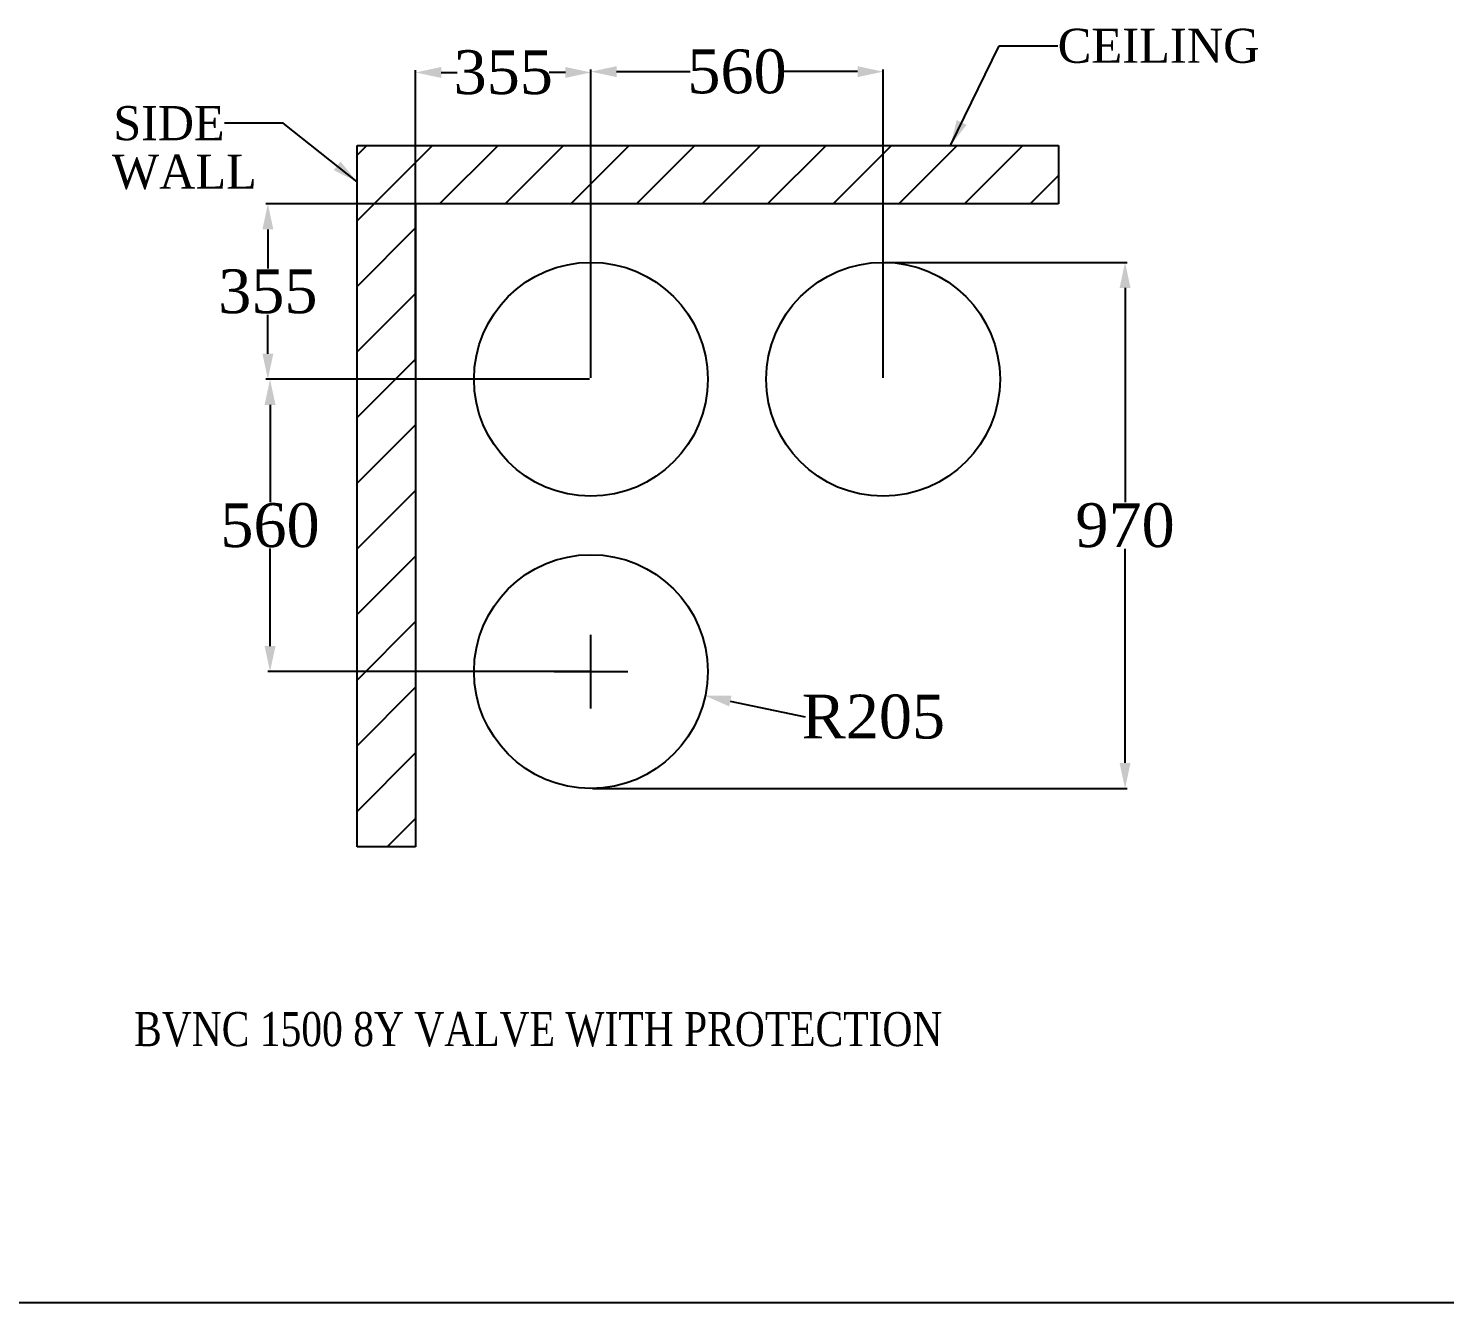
# Model space of a CAD drawing. Header units: millimetres. Extents: x 324 to 7054, y -67 to 2159.
# Drawn here: x 1293 to 2263, y -67 to 805 of the extents above; entities that cross this region are included whole.
import ezdxf
from ezdxf.enums import TextEntityAlignment as Align

# ---------------------------------------------------------------- set-up
doc = ezdxf.new("R2010")
doc.units = ezdxf.units.MM
doc.header["$LTSCALE"] = 153.67
doc.header["$PDMODE"] = 3
doc.header["$PDSIZE"] = 8
doc.layers.get('0').update_dxf_attribs({"linetype": 'CONTINUOUS'})
doc.layers.get('Defpoints').update_dxf_attribs({"linetype": 'CONTINUOUS'})
doc.styles.get("Standard").update_dxf_attribs({"font": 'times.ttf'})
doc.dimstyles.get("Standard").update_dxf_attribs({"dimtxt": 17.5, "dimasz": 17.5, "dimexe": 1.5, "dimexo": 1, "dimtad": 1, "dimdsep": 46, "dimtxsty": 'Standard', "dimblk": '_FILLED', "dimblk1": '_FILLED', "dimblk2": '_FILLED', "dimcen": 0.09, "dimazin": 2, "dimtol": 1, "dimtp": 0.01, "dimtm": 0.01, "dimtfac": 1, "dimtofl": 0, "dimtmove": 0, "dimatfit": 3, "dimldrblk": '_FILLED', "dimfxl": 1, "dimtolj": 1, "dimarcsym": 0})

# ---------------------------------------------------------------- blocks, each defined once
blk = doc.blocks.new('_FILLED')
at = {"color": 0, "linetype": 'ByBlock'}
blk.add_solid([(0, 0), (-1, 0.214), (-1, -0.214)], dxfattribs=at)
blk = doc.blocks.new('*D246')
at = {"color": 0, "lineweight": -2}
for p, q in [((1677.46, 684.78), (1455.85, 684.78)), ((1457.35, 667.28), (1457.35, 640.66)), ((1457.35, 582.28), (1457.35, 608.89)), ((1677.46, 564.78), (1455.85, 564.78))]:
    blk.add_line(p, q, dxfattribs=at)
at = {"layer": 'Defpoints', "color": 0}
for p in [(1457.35, 684.78), (1678.46, 684.78), (1678.46, 564.78)]:
    blk.add_point(p, dxfattribs=at)
at = {"color": 0, "linetype": 'ByBlock', "lineweight": -2, "xscale": 17.5, "yscale": 17.5, "zscale": 17.5}
for p, rotation in [((1457.35, 684.78), 90), ((1457.35, 564.78), 270)]:
    blk.add_blockref('_FILLED', p, dxfattribs=dict(at, rotation=rotation))
at = {"color": 0, "insert": (1457.35, 624.78), "char_height": 30, "attachment_point": 5}
blk.add_mtext('\\A1;355', dxfattribs=at)
blk = doc.blocks.new('*D247')
at = {"color": 0, "lineweight": -2}
for p, q in [((1676.66, 564.78), (1457.33, 564.78)), ((1458.83, 547.28), (1458.83, 480.66)), ((1458.83, 382.28), (1458.83, 448.89)), ((1677.46, 364.78), (1457.33, 364.78))]:
    blk.add_line(p, q, dxfattribs=at)
at = {"layer": 'Defpoints', "color": 0}
for p in [(1677.66, 564.78), (1458.83, 364.78), (1678.46, 364.78)]:
    blk.add_point(p, dxfattribs=at)
at = {"color": 0, "linetype": 'ByBlock', "lineweight": -2, "xscale": 17.5, "yscale": 17.5, "zscale": 17.5}
for p, rotation in [((1458.83, 564.78), 90), ((1458.83, 364.78), 270)]:
    blk.add_blockref('_FILLED', p, dxfattribs=dict(at, rotation=rotation))
at = {"color": 0, "insert": (1458.83, 464.78), "char_height": 30, "attachment_point": 5}
blk.add_mtext('\\A1;560', dxfattribs=at)
blk = doc.blocks.new('*D248')
at = {"color": 0, "lineweight": -2}
for p, q in [((1678.46, 565.78), (1678.46, 776.75)), ((1878.46, 565.78), (1878.46, 776.75)), ((1695.96, 775.25), (1746.46, 775.25)), ((1860.96, 775.25), (1810.46, 775.25))]:
    blk.add_line(p, q, dxfattribs=at)
at = {"layer": 'Defpoints', "color": 0}
for p in [(1878.46, 775.25), (1678.46, 564.78), (1878.46, 564.78)]:
    blk.add_point(p, dxfattribs=at)
at = {"color": 0, "linetype": 'ByBlock', "lineweight": -2, "xscale": 17.5, "yscale": 17.5, "zscale": 17.5, "rotation": 180}
blk.add_blockref('_FILLED', (1678.46, 775.25), dxfattribs=at)
at = {"color": 0, "linetype": 'ByBlock', "lineweight": -2, "xscale": 17.5, "yscale": 17.5, "zscale": 17.5}
blk.add_blockref('_FILLED', (1878.46, 775.25), dxfattribs=at)
at = {"color": 0, "insert": (1778.46, 775.25), "char_height": 30, "attachment_point": 5}
blk.add_mtext('\\A1;560', dxfattribs=at)
blk = doc.blocks.new('*D249')
at = {"color": 0}
for p, q in [((1678.46, 339.63), (1678.46, 389.92)), ((1653.31, 364.78), (1703.61, 364.78))]:
    blk.add_line(p, q, dxfattribs=at)
at = {"color": 0, "lineweight": -2}
blk.add_line((1773.85, 344.62), (1825, 333.81), dxfattribs=at)
at = {"layer": 'Defpoints', "color": 0}
for p in [(1678.46, 364.78), (1756.73, 348.23)]:
    blk.add_point(p, dxfattribs=at)
at = {"color": 0, "linetype": 'ByBlock', "lineweight": -2, "xscale": 17.5, "yscale": 17.5, "zscale": 17.5, "rotation": 168.0668233515076}
blk.add_blockref('_FILLED', (1756.73, 348.23), dxfattribs=at)
at = {"color": 0, "insert": (1871.78, 333.81), "char_height": 30, "attachment_point": 5}
blk.add_mtext('\\A1;R205', dxfattribs=at)
blk = doc.blocks.new('*D250')
at = {"color": 0, "lineweight": -2}
for p, q in [((1558.46, 576.48), (1558.46, 776.21)), ((1678.46, 565.78), (1678.46, 776.21)), ((1575.96, 774.71), (1586.97, 774.71)), ((1660.96, 774.71), (1649.95, 774.71))]:
    blk.add_line(p, q, dxfattribs=at)
at = {"layer": 'Defpoints', "color": 0}
for p in [(1558.46, 774.71), (1558.46, 575.48), (1678.46, 564.78)]:
    blk.add_point(p, dxfattribs=at)
at = {"color": 0, "linetype": 'ByBlock', "lineweight": -2, "xscale": 17.5, "yscale": 17.5, "zscale": 17.5, "rotation": 180}
blk.add_blockref('_FILLED', (1558.46, 774.71), dxfattribs=at)
at = {"color": 0, "linetype": 'ByBlock', "lineweight": -2, "xscale": 17.5, "yscale": 17.5, "zscale": 17.5}
blk.add_blockref('_FILLED', (1678.46, 774.71), dxfattribs=at)
at = {"color": 0, "insert": (1618.46, 774.71), "char_height": 30, "attachment_point": 5}
blk.add_mtext('\\A1;355', dxfattribs=at)
blk = doc.blocks.new('*D251')
at = {"color": 0, "lineweight": -2}
for p, q in [((1879.46, 644.78), (2045.53, 644.78)), ((2044.03, 627.28), (2044.03, 480.7)), ((2044.03, 302.28), (2044.03, 448.85)), ((1679.46, 284.78), (2045.53, 284.78))]:
    blk.add_line(p, q, dxfattribs=at)
at = {"layer": 'Defpoints', "color": 0}
for p in [(1878.46, 644.78), (2044.03, 644.78), (1678.46, 284.78)]:
    blk.add_point(p, dxfattribs=at)
at = {"color": 0, "linetype": 'ByBlock', "lineweight": -2, "xscale": 17.5, "yscale": 17.5, "zscale": 17.5}
for p, rotation in [((2044.03, 644.78), 90), ((2044.03, 284.78), 270)]:
    blk.add_blockref('_FILLED', p, dxfattribs=dict(at, rotation=rotation))
at = {"color": 0, "insert": (2044.03, 464.78), "char_height": 30, "attachment_point": 5}
blk.add_mtext('\\A1;\\A1;970', dxfattribs=at)

msp = doc.modelspace()

# ---------------------------------------------------------------- hatches: boundary and pattern name
h = msp.add_hatch()
h.set_pattern_fill('ANSI31', color=256, scale=10)
h.set_pattern_definition([(45, (639.03, -71.464), (-22.45064, 22.45064), [])])
h.paths.add_polyline_path([(1998.45914, 724.7754), (1998.45914, 684.7754), (1558.45914, 684.7754), (1558.45914, 244.7754), (1518.45914, 244.7754), (1518.45914, 724.7754)])

# ---------------------------------------------------------------- linework, layer by layer
for p, q in [((1518.45914, 244.7754), (1518.45914, 724.7754)), ((1518.45914, 724.7754), (1998.45914, 724.7754)), ((1998.45914, 724.7754), (1998.45914, 684.7754)), ((1998.45914, 684.7754), (1558.45914, 684.7754)), ((1558.45914, 684.7754), (1558.45914, 244.7754)), ((1558.45914, 684.7754), (1558.45914, 564.7754)), ((1558.45914, 244.7754), (1518.45914, 244.7754)), ((324, -67), (7054, -67))]:
    msp.add_line(p, q)
for centre in [(1678.45914, 564.7754), (1878.45914, 564.7754), (1678.45914, 364.7754)]:
    msp.add_circle(centre, 80)

# ---------------------------------------------------------------- texts
at = {"linetype": 'Continuous'}
for s, height, width, p, p2 in [('CEILING', 23.333333, 1.003597, (1997.91607, 781.3013), (2136.19104, 781.3013)), ('SIDE', 23.333333, 0.993758, (1351.61846, 728.37531), (1427.70146, 728.37531)), ('WALL', 23.333333, 0.997429, (1350.54695, 695.14173), (1449.78171, 695.14173)), ('BVNC 1500 8Y VALVE WITH PROTECTION', 23.3333333, 0.824662, (1365.79266, 108.52151), (1919, 108.52151))]:
    msp.add_text(s, height=height, dxfattribs=dict(at, width=width)).set_placement(p, p2, align=Align.FIT)

# ---------------------------------------------------------------- dimensions: what is measured, and where the dimension line sits
for base, p2, text, picture, middle in [((1878.45914, 775.24796), (1878.45914, 564.7754), '560', '*D248', (1778.45914, 775.24796)), ((1558.45914, 774.70578), (1558.45914, 575.47724), '355', '*D250', (1618.45914, 774.70578))]:
    dim = msp.add_linear_dim(base=base, p1=(1678.45914, 564.7754), p2=p2, text=text, dimstyle='Standard', override={"dimtxt": 30, "dimtad": 0, "dimtih": 1, "dimtoh": 1, "dimdec": 4, "dimzin": 0, "dimtxsty": 'Standard', "dimcen": 25.146, "dimadec": 0, "dimazin": 0, "dimtdec": 4, "dimtzin": 0})
    dim.commit()
    dim.dimension.update_dxf_attribs({"geometry": picture, "text_midpoint": middle})
for base, p1, p2, text, picture, middle in [((1457.34915, 684.7754), (1678.45914, 564.7754), (1678.45914, 684.7754), '355', '*D246', (1457.34915, 624.7754)), ((1458.82912, 364.7754), (1677.65914, 564.7754), (1678.45914, 364.7754), '560', '*D247', (1458.82912, 464.7754))]:
    dim = msp.add_linear_dim(base=base, p1=p1, p2=p2, angle=90, text=text, dimstyle='Standard', override={"dimtxt": 30, "dimtad": 0, "dimtih": 1, "dimtoh": 1, "dimdec": 4, "dimzin": 0, "dimtxsty": 'Standard', "dimcen": 25.146, "dimadec": 0, "dimazin": 0, "dimtdec": 4, "dimtzin": 0})
    dim.commit()
    dim.dimension.update_dxf_attribs({"geometry": picture, "text_midpoint": middle, "dimtype": 160})
dim = msp.add_linear_dim(base=(2044.02991, 644.7754), p1=(1678.45914, 284.7754), p2=(1878.45914, 644.7754), angle=90, text='\\A1;970', dimstyle='Standard', override={"dimtxt": 30, "dimtad": 0, "dimtih": 1, "dimtoh": 1, "dimdec": 4, "dimzin": 0, "dimtxsty": 'Standard', "dimcen": 25.146, "dimadec": 0, "dimazin": 0, "dimtdec": 4, "dimtzin": 0})
dim.commit()
dim.dimension.update_dxf_attribs({"geometry": '*D251', "text_midpoint": (2044.02991, 464.7754)})
dim = msp.add_radius_dim(center=(1678.45914, 364.7754), mpoint=(1756.7303, 348.23374), text='R205', dimstyle='Standard', override={"dimtxt": 30, "dimtad": 0, "dimtih": 1, "dimtoh": 1, "dimdec": 4, "dimzin": 0, "dimtxsty": 'Standard', "dimcen": 25.146, "dimadec": 0, "dimazin": 0, "dimtdec": 4, "dimtzin": 0})
dim.commit()
dim.dimension.update_dxf_attribs({"geometry": '*D249', "text_midpoint": (1825.0027, 333.8052), "dimtype": 164})

# ---------------------------------------------------------------- leaders
for points in [[(1924.5171, 724.7754), (1957.91607, 792.96796), (1997.91607, 792.96796)], [(1518.45914, 699.92785), (1467.70146, 740.04197), (1427.70146, 740.04197)]]:
    msp.add_leader(points, dimstyle='Standard', override={"dimtad": 0}, dxfattribs=at)

doc.saveas('drawing.dxf')
